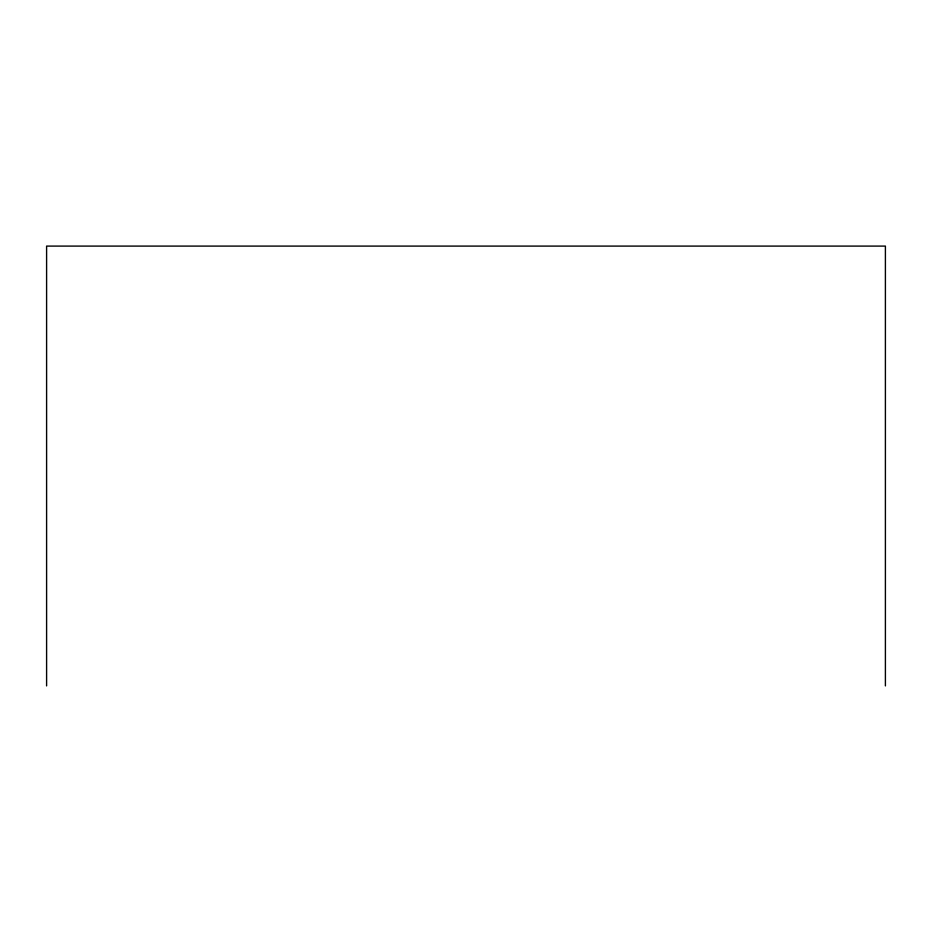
<?xml version="1.0" encoding="UTF-8"?>
<svg xmlns="http://www.w3.org/2000/svg" width="932" height="932" viewBox="0 0 932 932"><rect width="100%" height="100%" fill="white"/><g stroke="black" fill="none" stroke-linecap="round" stroke-linejoin="round"><path stroke-width="1.4" d="M885.4 685.905L885.4 246.095L46.6 246.095L46.6 685.905"/></g></svg>
